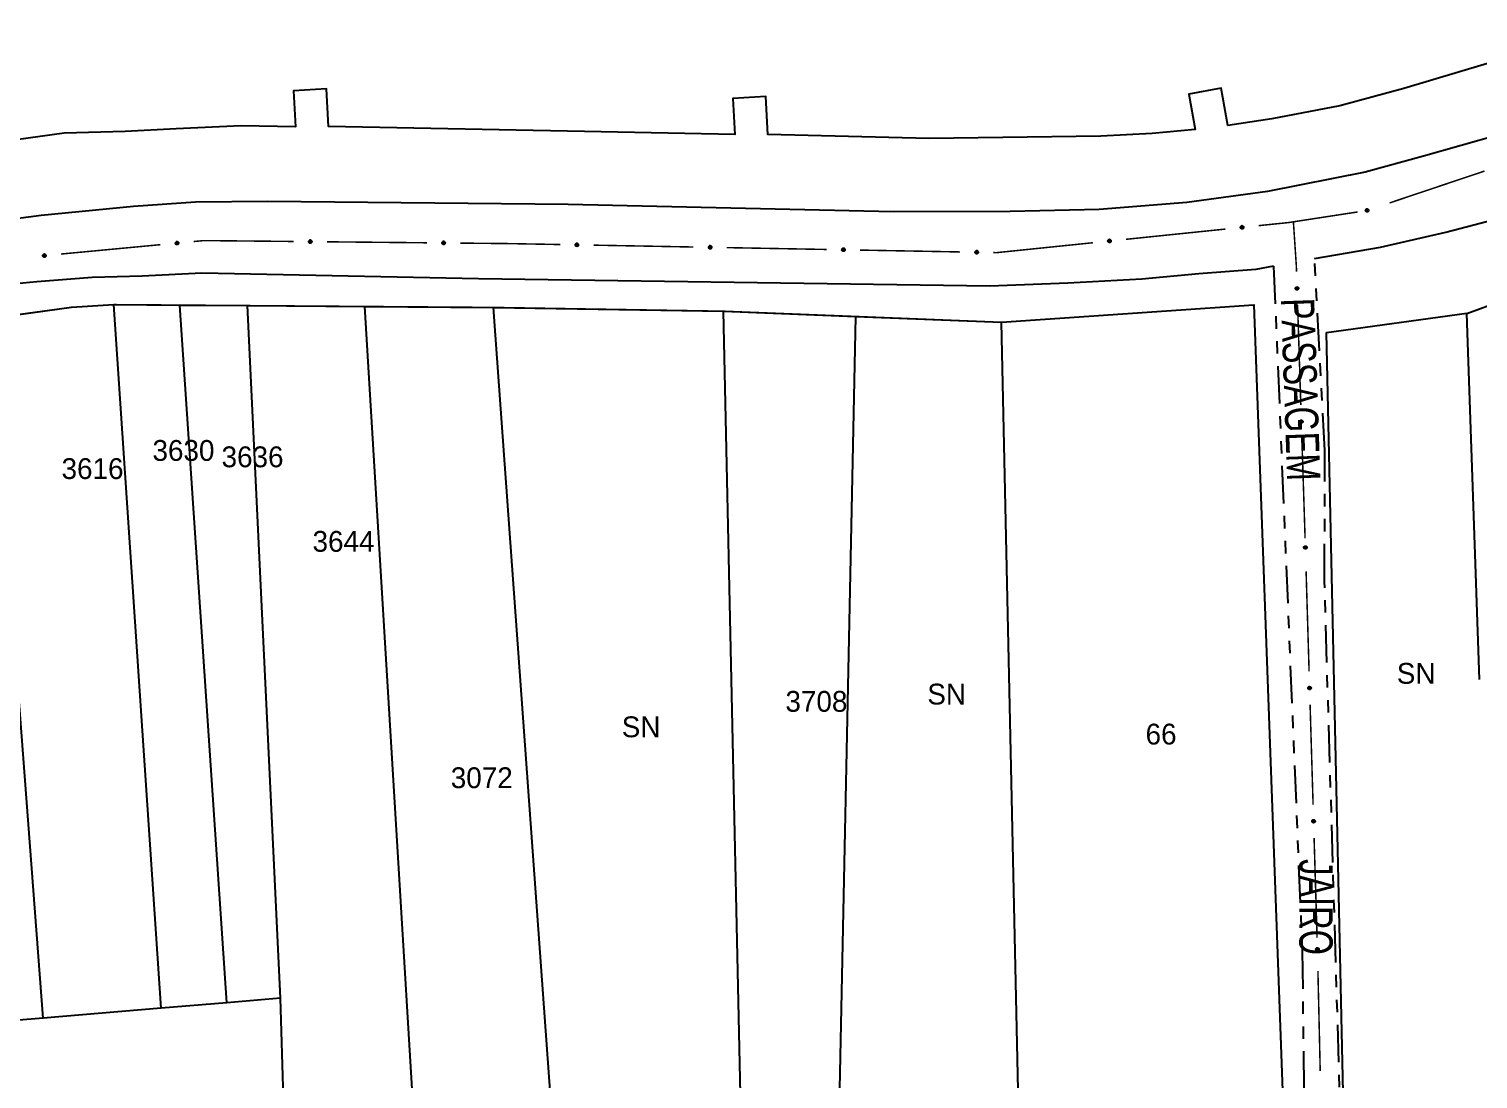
# Model space of a CAD drawing. Extents: x 203555 to 204724, y 4873703 to 4874787.
# Drawn here: x 204125.7 to 204299.6, y 4874531.2 to 4874657.2 of the extents above; entities that cross this region are included whole.
import ezdxf
from ezdxf.enums import TextEntityAlignment as Align

# ---------------------------------------------------------------- set-up
doc = ezdxf.new("R2010")
doc.units = 0
doc.header["$LTSCALE"] = 1.5
doc.header["$MEASUREMENT"] = 0
doc.linetypes.add('TRACO_00', pattern=[10, -10])
doc.linetypes.add('TRACO_25', pattern=[8, 3, -1, 1, -1, 1, -1])
for name, color, linetype in [('CD_MALHA_LOTES', 7, 'CONTINUOUS'), ('HD-PRAIA', 251, 'CONTINUOUS'), ('RU-QUADRA', 210, 'CONTINUOUS'), ('SV-EIXO-RUA-N-PAV', 6, 'CONTINUOUS'), ('SV-EIXO-RUA-PAV', 20, 'CONTINUOUS'), ('SV-RUA-NAO-PAV', 7, 'CONTINUOUS'), ('SV-RUA-PAVIM', 7, 'CONTINUOUS'), ('SV-TXT-RUA-PAV', 7, 'CONTINUOUS'), ('Th_NmrPort', 1, 'CONTINUOUS')]:
    doc.layers.add(name, color=color, linetype=linetype)
doc.styles.add('ARIAL', font='ARIAL.SHX')

msp = doc.modelspace()

# ---------------------------------------------------------------- linework, layer by layer
at = {"layer": 'CD_MALHA_LOTES', "linetype": 'Continuous', "flags": 128}
for points in [[(204298.228153, 4874623.081438), (204311.032326, 4874627.76293)], [(204120.965186, 4874622.488307), (204130.740236, 4874623.820278), (204135.839745, 4874624.143134)], [(204141.524706, 4874539.663121), (204135.839745, 4874624.143134)], [(204135.839745, 4874624.143134), (204143.742176, 4874624.083926)], [(204149.379199, 4874540.316297), (204143.742176, 4874624.083926)], [(204143.742176, 4874624.083926), (204151.860964, 4874624.023096)], [(204155.85606, 4874540.854909), (204151.860964, 4874624.023096)], [(204151.860964, 4874624.023096), (204165.96319, 4874623.917436)], [(204172.619717, 4874514.093794), (204165.96319, 4874623.917436)], [(204165.96319, 4874623.917436), (204181.420415, 4874623.801102)], [(204242.370684, 4874622.020305), (204272.655401, 4874624.100635)], [(204272.655401, 4874624.100635), (204278.06437, 4874475.996494)], [(204127.350496, 4874538.484401), (204120.965186, 4874622.488307)], [(204192.411498, 4874471.691716), (204181.420415, 4874623.801102)], [(204181.420415, 4874623.801102), (204208.997014, 4874623.349329)], [(204211.57581, 4874505.377511), (204208.997014, 4874623.349329)], [(204208.997014, 4874623.349329), (204224.880159, 4874622.716822)], [(204222.449076, 4874504.901537), (204224.880159, 4874622.716822)], [(204224.880159, 4874622.716822), (204242.370684, 4874622.020305)], [(204298.228153, 4874623.081438), (204281.364197, 4874620.762027)], [(204299.730645, 4874579.123527), (204298.228153, 4874623.081438)], [(204244.94948, 4874504.048487), (204242.370684, 4874622.020305)], [(204284.558577, 4874474.796977), (204281.364197, 4874620.762027)], [(204155.85606, 4874540.854909), (204149.379199, 4874540.316297)], [(204156.666845, 4874512.86665), (204155.85606, 4874540.854909)], [(204141.524706, 4874539.663121), (204127.350496, 4874538.484401)], [(204149.379199, 4874540.316297), (204141.524706, 4874539.663121)], [(204127.350496, 4874538.484401), (204115.142067, 4874537.469154)]]:
    msp.add_lwpolyline(points, dxfattribs=at)
at = {"layer": 'HD-PRAIA', "linetype": 'TRACO_00'}
msp.add_polyline3d([(204303.768556, 4874654.023166, 3.67618), (204290.639723, 4874650.074148, 3.67618), (204282.979335, 4874648.002716, 3.738137), (204274.817356, 4874646.447184, 3.838819), (204269.550406, 4874645.657129, 4.968892), (204268.745753, 4874650.131841, 4.968892), (204264.840991, 4874649.400087, 4.968892), (204265.614839, 4874645.161247, 4.523037), (204260.465376, 4874644.69307, 3.877542), (204254.301984, 4874644.345071, 4.032436), (204233.681168, 4874644.094886, 4.102139), (204214.342295, 4874644.570148, 4.968892), (204214.102141, 4874649.110285, 4.968892), (204210.136595, 4874648.87136, 4.968892), (204210.37561, 4874644.569096, 4.523037), (204192.333961, 4874644.913464, 4.148607), (204161.59856, 4874645.500671, 4.968892), (204161.358406, 4874650.040808, 4.968892), (204157.39286, 4874649.801883, 4.968892), (204157.631875, 4874645.499619, 4.523037), (204151.126633, 4874645.608101, 4.528097), (204143.308428, 4874645.257203, 4.512608), (204137.18727, 4874644.907489, 4.512608), (204129.886028, 4874644.717931, 4.512608), (204114.266109, 4874642.55047, 4.512608)], dxfattribs=at)
at = {"layer": 'RU-QUADRA', "linetype": 'Continuous', "const_width": 0.18, "flags": 128}
for points in [[(204311.032326, 4874627.76293), (204298.228153, 4874623.081438), (204281.364197, 4874620.762027), (204284.558577, 4874474.796977), (204285.100393, 4874452.125812), (204285.736244, 4874425.519915), (204285.11013, 4874415.068227), (204290.375118, 4874414.538633), (204295.638599, 4874414.009191), (204312.530278, 4874412.310094)], [(204120.965186, 4874622.488307), (204130.740236, 4874623.820278), (204135.839745, 4874624.143134), (204143.742176, 4874624.083926), (204151.860964, 4874624.023096), (204165.96319, 4874623.917436), (204181.420415, 4874623.801102), (204208.997014, 4874623.349329), (204224.880159, 4874622.716822), (204242.370684, 4874622.020305), (204272.655401, 4874624.100635), (204278.06437, 4874475.996494), (204278.210652, 4874469.998277), (204278.405696, 4874462.000655), (204278.310946, 4874452.125898), (204277.96241, 4874415.801616)]]:
    msp.add_lwpolyline(points, dxfattribs=at)
at = {"layer": 'SV-EIXO-RUA-N-PAV', "const_width": 0.18}
for points in [[(204277.403494, 4874634.067631), (204277.396563, 4874634.171583)], [(204277.757813, 4874628.752841), (204277.403494, 4874634.067631)], [(204277.779409, 4874628.079775), (204277.757813, 4874628.752841)], [(204278.292513, 4874612.088004), (204277.907685, 4874624.081832)], [(204278.805618, 4874596.096234), (204278.42079, 4874608.090062)], [(204279.28718, 4874580.103485), (204278.927791, 4874592.098102)], [(204279.766366, 4874564.110662), (204279.406977, 4874576.105279)], [(204280.245552, 4874548.117839), (204279.886162, 4874560.112456)], [(204280.621527, 4874532.122288), (204280.34679, 4874544.119143)]]:
    msp.add_lwpolyline(points, dxfattribs=at)
at = {"layer": 'SV-EIXO-RUA-N-PAV'}
for points in [[(204277.73813, 4874625.933667), (204277.701985, 4874625.966614), (204277.677658, 4874626.002323), (204277.665939, 4874626.037945), (204277.663792, 4874626.072124), (204277.665534, 4874626.107338), (204277.675122, 4874626.142453), (204277.694398, 4874626.17907), (204277.727195, 4874626.215561), (204277.765412, 4874626.238078), (204277.799722, 4874626.251435), (204277.835232, 4874626.255726), (204277.869412, 4874626.253461), (204277.905559, 4874626.242295), (204277.942476, 4874626.222398), (204277.978371, 4874626.188532), (204278.001981, 4874626.153361), (204278.012411, 4874626.118608), (204278.016498, 4874626.08288), (204278.01429, 4874626.046951), (204278.004678, 4874626.012535), (204277.984579, 4874625.975401), (204277.950683, 4874625.940416), (204277.915873, 4874625.916468), (204277.881276, 4874625.905553), (204277.846011, 4874625.90232), (204277.810671, 4874625.903637), (204277.77497, 4874625.911807), (204277.73813, 4874625.933667)], [(204278.251235, 4874609.941896), (204278.21509, 4874609.974844), (204278.190763, 4874610.010552), (204278.179044, 4874610.046175), (204278.176897, 4874610.080353), (204278.178639, 4874610.115567), (204278.188227, 4874610.150683), (204278.207503, 4874610.1873), (204278.2403, 4874610.22379), (204278.278517, 4874610.246308), (204278.312827, 4874610.259665), (204278.348337, 4874610.263956), (204278.382517, 4874610.261691), (204278.418664, 4874610.250524), (204278.455581, 4874610.230628), (204278.491476, 4874610.196761), (204278.515086, 4874610.16159), (204278.525516, 4874610.126837), (204278.529603, 4874610.09111), (204278.527395, 4874610.055181), (204278.517783, 4874610.020765), (204278.497684, 4874609.983631), (204278.463788, 4874609.948646), (204278.428978, 4874609.924697), (204278.394381, 4874609.913782), (204278.359116, 4874609.91055), (204278.323776, 4874609.911867), (204278.288075, 4874609.920036), (204278.251235, 4874609.941896)], [(204278.736145, 4874594.828882), (204278.7, 4874594.86183), (204278.675672, 4874594.897538), (204278.663954, 4874594.933161), (204278.661807, 4874594.96734), (204278.663548, 4874595.002554), (204278.673137, 4874595.037669), (204278.692413, 4874595.074286), (204278.725209, 4874595.110777), (204278.763427, 4874595.133294), (204278.797736, 4874595.146651), (204278.833247, 4874595.150942), (204278.867427, 4874595.148677), (204278.903574, 4874595.13751), (204278.940491, 4874595.117614), (204278.976385, 4874595.083748), (204278.999995, 4874595.048577), (204279.010425, 4874595.013823), (204279.014513, 4874594.978096), (204279.012304, 4874594.942167), (204279.002693, 4874594.907751), (204278.982593, 4874594.870617), (204278.948698, 4874594.835632), (204278.913888, 4874594.811684), (204278.87929, 4874594.800768), (204278.844026, 4874594.797536), (204278.808685, 4874594.798853), (204278.772985, 4874594.807023), (204278.736145, 4874594.828882)], [(204279.24135, 4874577.957469), (204279.205275, 4874577.990493), (204279.181023, 4874578.026253), (204279.16938, 4874578.0619), (204279.167306, 4874578.096083), (204279.169122, 4874578.131294), (204279.178785, 4874578.166389), (204279.198139, 4874578.202965), (204279.231013, 4874578.239386), (204279.269278, 4874578.261822), (204279.303615, 4874578.275106), (204279.339135, 4874578.279322), (204279.37331, 4874578.276984), (204279.409433, 4874578.265741), (204279.446308, 4874578.245766), (204279.482131, 4874578.211824), (204279.505666, 4874578.176603), (204279.516022, 4874578.141828), (204279.520034, 4874578.106092), (204279.517749, 4874578.070167), (204279.508065, 4874578.035772), (204279.487887, 4874577.998681), (204279.453917, 4874577.963768), (204279.419056, 4874577.939893), (204279.384436, 4874577.929051), (204279.349164, 4874577.925894), (204279.313827, 4874577.927286), (204279.278144, 4874577.935531), (204279.24135, 4874577.957469)], [(204279.720536, 4874561.964646), (204279.684461, 4874561.99767), (204279.660209, 4874562.03343), (204279.648566, 4874562.069077), (204279.646491, 4874562.103261), (204279.648308, 4874562.138471), (204279.657971, 4874562.173566), (204279.677324, 4874562.210142), (204279.710198, 4874562.246563), (204279.748463, 4874562.268999), (204279.782801, 4874562.282283), (204279.818321, 4874562.286499), (204279.852496, 4874562.284161), (204279.888619, 4874562.272918), (204279.925494, 4874562.252944), (204279.961316, 4874562.219001), (204279.984852, 4874562.18378), (204279.995208, 4874562.149005), (204279.99922, 4874562.113269), (204279.996935, 4874562.077345), (204279.987251, 4874562.042949), (204279.967072, 4874562.005858), (204279.933103, 4874561.970945), (204279.898242, 4874561.94707), (204279.863621, 4874561.936229), (204279.82835, 4874561.933071), (204279.793012, 4874561.934463), (204279.75733, 4874561.942708), (204279.720536, 4874561.964646)], [(204280.180831, 4874546.602307), (204280.144756, 4874546.635331), (204280.120504, 4874546.671091), (204280.108861, 4874546.706738), (204280.106786, 4874546.740921), (204280.108603, 4874546.776132), (204280.118266, 4874546.811227), (204280.137619, 4874546.847803), (204280.170493, 4874546.884224), (204280.208758, 4874546.90666), (204280.243096, 4874546.919944), (204280.278615, 4874546.92416), (204280.312791, 4874546.921822), (204280.348914, 4874546.910579), (204280.385789, 4874546.890604), (204280.421611, 4874546.856662), (204280.445147, 4874546.821441), (204280.455503, 4874546.786666), (204280.459515, 4874546.75093), (204280.45723, 4874546.715005), (204280.447545, 4874546.68061), (204280.427367, 4874546.643519), (204280.393398, 4874546.608606), (204280.358537, 4874546.584731), (204280.323916, 4874546.573889), (204280.288645, 4874546.570732), (204280.253307, 4874546.572124), (204280.217624, 4874546.580369), (204280.180831, 4874546.602307)]]:
    msp.add_lwpolyline(points, close=True, dxfattribs=at)
for points in [[(204277.677658, 4874626.002323), (204277.665534, 4874626.107338)], [(204277.688029, 4874625.98691), (204277.671598, 4874626.116079)], [(204277.701985, 4874625.966614), (204277.675122, 4874626.142453)], [(204277.719171, 4874625.952413), (204277.685418, 4874626.153384)], [(204277.73813, 4874625.933667), (204277.694398, 4874626.17907)], [(204277.758321, 4874625.923635), (204277.71279, 4874626.193853)], [(204277.77497, 4874625.911807), (204277.727195, 4874626.215561)], [(204277.79281, 4874625.912454), (204277.74601, 4874626.222224)], [(204277.810671, 4874625.903637), (204277.765412, 4874626.238078)], [(204277.827125, 4874625.906729), (204277.780944, 4874626.239727)], [(204277.846011, 4874625.90232), (204277.799722, 4874626.251435)], [(204277.863991, 4874625.906547), (204277.820145, 4874626.251907)], [(204277.881276, 4874625.905553), (204277.835232, 4874626.255726)], [(204277.899232, 4874625.914504), (204277.85292, 4874626.251593)], [(204277.915873, 4874625.916468), (204277.869412, 4874626.253461)], [(204277.93421, 4874625.930643), (204277.888686, 4874626.243184)], [(204277.950683, 4874625.940416), (204277.905559, 4874626.242295)], [(204277.965979, 4874625.961698), (204277.924627, 4874626.22932)], [(204277.984579, 4874625.975401), (204277.942476, 4874626.222398)], [(204277.992074, 4874625.999396), (204277.961136, 4874626.197726)], [(204278.004678, 4874626.012535), (204277.978371, 4874626.188532)], [(204278.00871, 4874626.03406), (204277.990871, 4874626.16455)], [(204278.01429, 4874626.046951), (204278.001981, 4874626.153361)], [(204278.190763, 4874610.010552), (204278.178639, 4874610.115567)], [(204278.201134, 4874609.99514), (204278.184703, 4874610.124309)], [(204278.21509, 4874609.974844), (204278.188227, 4874610.150683)], [(204278.232276, 4874609.960643), (204278.198523, 4874610.161613)], [(204278.251235, 4874609.941896), (204278.207503, 4874610.1873)], [(204278.271426, 4874609.931864), (204278.225895, 4874610.202083)], [(204278.288075, 4874609.920036), (204278.2403, 4874610.22379)], [(204278.305915, 4874609.920684), (204278.259115, 4874610.230453)], [(204278.323776, 4874609.911867), (204278.278517, 4874610.246308)], [(204278.340229, 4874609.914959), (204278.294049, 4874610.247957)], [(204278.359116, 4874609.91055), (204278.312827, 4874610.259665)], [(204278.377096, 4874609.914776), (204278.33325, 4874610.260136)], [(204278.394381, 4874609.913782), (204278.348337, 4874610.263956)], [(204278.412337, 4874609.922733), (204278.366025, 4874610.259823)], [(204278.428978, 4874609.924697), (204278.382517, 4874610.261691)], [(204278.447315, 4874609.938873), (204278.401791, 4874610.251414)], [(204278.463788, 4874609.948646), (204278.418664, 4874610.250524)], [(204278.479084, 4874609.969927), (204278.437732, 4874610.23755)], [(204278.497684, 4874609.983631), (204278.455581, 4874610.230628)], [(204278.505179, 4874610.007625), (204278.474241, 4874610.205956)], [(204278.517783, 4874610.020765), (204278.491476, 4874610.196761)], [(204278.521815, 4874610.04229), (204278.503975, 4874610.172779)], [(204278.527395, 4874610.055181), (204278.515086, 4874610.16159)], [(204278.675672, 4874594.897538), (204278.663548, 4874595.002554)], [(204278.686044, 4874594.882126), (204278.669612, 4874595.011295)], [(204278.7, 4874594.86183), (204278.673137, 4874595.037669)], [(204278.717186, 4874594.847629), (204278.683433, 4874595.0486)], [(204278.736145, 4874594.828882), (204278.692413, 4874595.074286)], [(204278.756335, 4874594.81885), (204278.710804, 4874595.089069)], [(204278.772985, 4874594.807023), (204278.725209, 4874595.110777)], [(204278.790825, 4874594.80767), (204278.744024, 4874595.11744)], [(204278.808685, 4874594.798853), (204278.763427, 4874595.133294)], [(204278.825139, 4874594.801945), (204278.778959, 4874595.134943)], [(204278.844026, 4874594.797536), (204278.797736, 4874595.146651)], [(204278.862006, 4874594.801763), (204278.818159, 4874595.147123)], [(204278.87929, 4874594.800768), (204278.833247, 4874595.150942)], [(204278.897246, 4874594.809719), (204278.850935, 4874595.146809)], [(204278.913888, 4874594.811684), (204278.867427, 4874595.148677)], [(204278.932224, 4874594.825859), (204278.886701, 4874595.1384)], [(204278.948698, 4874594.835632), (204278.903574, 4874595.13751)], [(204278.963993, 4874594.856913), (204278.922641, 4874595.124536)], [(204278.982593, 4874594.870617), (204278.940491, 4874595.117614)], [(204278.990088, 4874594.894612), (204278.959151, 4874595.092942)], [(204279.002693, 4874594.907751), (204278.976385, 4874595.083748)], [(204279.006724, 4874594.929276), (204278.988885, 4874595.059765)], [(204279.012304, 4874594.942167), (204278.999995, 4874595.048577)], [(204279.181023, 4874578.026253), (204279.169122, 4874578.131294)], [(204279.191362, 4874578.010819), (204279.175205, 4874578.140022)], [(204279.205275, 4874577.990493), (204279.178785, 4874578.166389)], [(204279.222431, 4874577.976256), (204279.189104, 4874578.177297)], [(204279.24135, 4874577.957469), (204279.198139, 4874578.202965)], [(204279.261519, 4874577.947394), (204279.216561, 4874578.217709)], [(204279.278144, 4874577.935531), (204279.231013, 4874578.239386)], [(204279.295985, 4874577.936141), (204279.249842, 4874578.246009)], [(204279.313827, 4874577.927286), (204279.269278, 4874578.261822)], [(204279.330287, 4874577.930343), (204279.284813, 4874578.263438)], [(204279.349164, 4874577.925894), (204279.303615, 4874578.275106)], [(204279.367153, 4874577.930082), (204279.32404, 4874578.275535)], [(204279.384436, 4874577.929051), (204279.339135, 4874578.279322)], [(204279.402411, 4874577.937964), (204279.356814, 4874578.275152)], [(204279.419056, 4874577.939893), (204279.37331, 4874578.276984)], [(204279.437423, 4874577.95403), (204279.392562, 4874578.266667)], [(204279.453917, 4874577.963768), (204279.409433, 4874578.265741)], [(204279.469258, 4874577.985017), (204279.428473, 4874578.252726)], [(204279.487887, 4874577.998681), (204279.446308, 4874578.245766)], [(204279.495433, 4874578.02266), (204279.464916, 4874578.221055)], [(204279.508065, 4874578.035772), (204279.482131, 4874578.211824)], [(204279.512142, 4874578.057289), (204279.494579, 4874578.187815)], [(204279.517749, 4874578.070167), (204279.505666, 4874578.176603)], [(204279.660209, 4874562.03343), (204279.648308, 4874562.138471)], [(204279.670548, 4874562.017996), (204279.654391, 4874562.147199)], [(204279.684461, 4874561.99767), (204279.657971, 4874562.173566)], [(204279.701617, 4874561.983433), (204279.66829, 4874562.184475)], [(204279.720536, 4874561.964646), (204279.677324, 4874562.210142)], [(204279.740705, 4874561.954571), (204279.695747, 4874562.224886)], [(204279.75733, 4874561.942708), (204279.710198, 4874562.246563)], [(204279.775171, 4874561.943318), (204279.729028, 4874562.253186)], [(204279.793012, 4874561.934463), (204279.748463, 4874562.268999)], [(204279.809473, 4874561.93752), (204279.763999, 4874562.270615)], [(204279.82835, 4874561.933071), (204279.782801, 4874562.282283)], [(204279.846339, 4874561.937259), (204279.803225, 4874562.282712)], [(204279.863621, 4874561.936229), (204279.818321, 4874562.286499)], [(204279.881597, 4874561.945141), (204279.836, 4874562.282329)], [(204279.898242, 4874561.94707), (204279.852496, 4874562.284161)], [(204279.916609, 4874561.961207), (204279.871748, 4874562.273844)], [(204279.933103, 4874561.970945), (204279.888619, 4874562.272918)], [(204279.948443, 4874561.992194), (204279.907659, 4874562.259903)], [(204279.967072, 4874562.005858), (204279.925494, 4874562.252944)], [(204279.974618, 4874562.029837), (204279.944101, 4874562.228232)], [(204279.987251, 4874562.042949), (204279.961316, 4874562.219001)], [(204279.991327, 4874562.064466), (204279.973765, 4874562.194992)], [(204279.996935, 4874562.077345), (204279.984852, 4874562.18378)], [(204280.120504, 4874546.671091), (204280.108603, 4874546.776132)], [(204280.130843, 4874546.655656), (204280.114685, 4874546.78486)], [(204280.144756, 4874546.635331), (204280.118266, 4874546.811227)], [(204280.161911, 4874546.621094), (204280.128585, 4874546.822135)], [(204280.180831, 4874546.602307), (204280.137619, 4874546.847803)], [(204280.201, 4874546.592232), (204280.156042, 4874546.862547)], [(204280.217624, 4874546.580369), (204280.170493, 4874546.884224)], [(204280.235465, 4874546.580979), (204280.189322, 4874546.890847)], [(204280.253307, 4874546.572124), (204280.208758, 4874546.90666)], [(204280.269768, 4874546.575181), (204280.224294, 4874546.908276)], [(204280.288645, 4874546.570732), (204280.243096, 4874546.919944)], [(204280.306634, 4874546.57492), (204280.26352, 4874546.920373)], [(204280.323916, 4874546.573889), (204280.278615, 4874546.92416)], [(204280.341891, 4874546.582802), (204280.296295, 4874546.919989)], [(204280.358537, 4874546.584731), (204280.312791, 4874546.921822)], [(204280.376903, 4874546.598868), (204280.332043, 4874546.911505)], [(204280.393398, 4874546.608606), (204280.348914, 4874546.910579)], [(204280.408738, 4874546.629855), (204280.367954, 4874546.897564)], [(204280.427367, 4874546.643519), (204280.385789, 4874546.890604)], [(204280.434913, 4874546.667497), (204280.404396, 4874546.865893)], [(204280.447545, 4874546.68061), (204280.421611, 4874546.856662)], [(204280.451622, 4874546.702126), (204280.43406, 4874546.832653)], [(204280.45723, 4874546.715005), (204280.445147, 4874546.821441)]]:
    msp.add_lwpolyline(points, dxfattribs=at)
at = {"layer": 'SV-EIXO-RUA-PAV', "const_width": 0.18}
for points in [[(204300.326596, 4874640.166641), (204288.951529, 4874636.344619)], [(204285.113441, 4874635.261535), (204277.206468, 4874634.045077)], [(204269.250907, 4874633.207063), (204257.314172, 4874631.976471)], [(204276.854689, 4874633.990958), (204273.229818, 4874633.61726)], [(204277.206468, 4874634.045077), (204276.854689, 4874633.990958)], [(204141.431197, 4874631.333549), (204129.484243, 4874630.206477)], [(204146.624268, 4874631.823461), (204145.413515, 4874631.709239)], [(204147.408101, 4874631.815749), (204146.624268, 4874631.823461)], [(204157.407616, 4874631.717229), (204147.408101, 4874631.815749)], [(204173.406839, 4874631.559596), (204161.407421, 4874631.677821)], [(204183.291086, 4874631.462212), (204177.406645, 4874631.520188)], [(204183.40634, 4874631.460083), (204183.291086, 4874631.462212)], [(204189.405311, 4874631.34899), (204183.40634, 4874631.460083)], [(204205.402568, 4874631.052743), (204193.404625, 4874631.274929)], [(204221.399825, 4874630.756496), (204209.401883, 4874630.978682)], [(204253.33526, 4874631.566274), (204242.393253, 4874630.438232)], [(204237.397083, 4874630.46025), (204225.39914, 4874630.682435)], [(204241.813494, 4874630.378464), (204241.396397, 4874630.386188)], [(204242.393253, 4874630.438232), (204241.813494, 4874630.378464)]]:
    msp.add_lwpolyline(points, dxfattribs=at)
at = {"layer": 'SV-EIXO-RUA-PAV'}
for points in [[(204286.405923, 4874635.349003), (204286.377562, 4874635.309157), (204286.345039, 4874635.280711), (204286.311085, 4874635.264793), (204286.277412, 4874635.25855), (204286.242245, 4874635.256044), (204286.206231, 4874635.261339), (204286.167561, 4874635.27607), (204286.127391, 4874635.30424), (204286.10044, 4874635.339471), (204286.083053, 4874635.371925), (204286.074522, 4874635.406662), (204286.072659, 4874635.440866), (204286.079397, 4874635.478093), (204286.094708, 4874635.517136), (204286.124011, 4874635.556843), (204286.156087, 4874635.584512), (204286.189333, 4874635.599047), (204286.22431, 4874635.607402), (204286.260244, 4874635.609531), (204286.295566, 4874635.604129), (204286.334847, 4874635.588642), (204286.373656, 4874635.559201), (204286.401617, 4874635.527524), (204286.416615, 4874635.494491), (204286.424066, 4874635.459871), (204286.427009, 4874635.424629), (204286.423193, 4874635.388205), (204286.405923, 4874635.349003)], [(204271.394574, 4874633.317395), (204271.36426, 4874633.279014), (204271.330359, 4874633.252227), (204271.295652, 4874633.238023), (204271.261711, 4874633.233468), (204271.226461, 4874633.232719), (204271.190757, 4874633.239805), (204271.15287, 4874633.256448), (204271.114155, 4874633.286586), (204271.088996, 4874633.323119), (204271.07325, 4874633.3564), (204271.066463, 4874633.391519), (204271.06631, 4874633.425774), (204271.074896, 4874633.462618), (204271.092137, 4874633.500848), (204271.123385, 4874633.539044), (204271.156801, 4874633.565078), (204271.190731, 4874633.577935), (204271.226081, 4874633.584535), (204271.262077, 4874633.584868), (204271.297085, 4874633.57771), (204271.335545, 4874633.560283), (204271.372836, 4874633.528942), (204271.399182, 4874633.495909), (204271.412513, 4874633.462168), (204271.418227, 4874633.42722), (204271.419407, 4874633.391875), (204271.413779, 4874633.355687), (204271.394574, 4874633.317395)], [(204143.57574, 4874631.425295), (204143.545095, 4874631.387178), (204143.510962, 4874631.360685), (204143.476134, 4874631.346783), (204143.442154, 4874631.342522), (204143.4069, 4874631.342079), (204143.371257, 4874631.349474), (204143.333517, 4874631.366445), (204143.295065, 4874631.396918), (204143.270223, 4874631.433667), (204143.254766, 4874631.467083), (204143.248284, 4874631.50226), (204143.248427, 4874631.536515), (204143.257333, 4874631.573284), (204143.274904, 4874631.611362), (204143.306482, 4874631.649286), (204143.340123, 4874631.675029), (204143.374163, 4874631.687592), (204143.409569, 4874631.693885), (204143.445566, 4874631.693906), (204143.480511, 4874631.686445), (204143.518819, 4874631.668685), (204143.555836, 4874631.637022), (204143.581895, 4874631.603762), (204143.594933, 4874631.569907), (204143.600344, 4874631.53491), (204143.601218, 4874631.499556), (204143.595276, 4874631.463418), (204143.57574, 4874631.425295)], [(204159.550107, 4874631.586034), (204159.515674, 4874631.551302), (204159.478977, 4874631.528492), (204159.442895, 4874631.518277), (204159.408656, 4874631.517564), (204159.373546, 4874631.52078), (204159.338863, 4874631.531833), (204159.303086, 4874631.552626), (204159.268003, 4874631.586923), (204159.247107, 4874631.626051), (204159.2352, 4874631.66089), (204159.232401, 4874631.696549), (204159.236097, 4874631.730605), (204159.248768, 4874631.766252), (204159.270195, 4874631.802302), (204159.305536, 4874631.836746), (204159.341665, 4874631.858861), (204159.376825, 4874631.867825), (204159.412693, 4874631.870412), (204159.448498, 4874631.866699), (204159.482481, 4874631.855653), (204159.518739, 4874631.834015), (204159.552273, 4874631.798683), (204159.574741, 4874631.7629), (204159.584197, 4874631.727875), (204159.585948, 4874631.692506), (204159.583151, 4874631.657252), (204159.573492, 4874631.621925), (204159.550107, 4874631.586034)], [(204175.549331, 4874631.428402), (204175.514897, 4874631.393669), (204175.478201, 4874631.37086), (204175.442118, 4874631.360645), (204175.40788, 4874631.359932), (204175.37277, 4874631.363148), (204175.338087, 4874631.3742), (204175.30231, 4874631.394994), (204175.267226, 4874631.429291), (204175.246331, 4874631.468419), (204175.234423, 4874631.503258), (204175.231624, 4874631.538917), (204175.23532, 4874631.572972), (204175.247992, 4874631.608619), (204175.269418, 4874631.64467), (204175.304759, 4874631.679113), (204175.340889, 4874631.701229), (204175.376049, 4874631.710193), (204175.411916, 4874631.712779), (204175.447721, 4874631.709066), (204175.481704, 4874631.698021), (204175.517963, 4874631.676383), (204175.551496, 4874631.641051), (204175.573965, 4874631.605268), (204175.58342, 4874631.570243), (204175.585172, 4874631.534874), (204175.582374, 4874631.49962), (204175.572716, 4874631.464293), (204175.549331, 4874631.428402)], [(204191.546586, 4874631.199238), (204191.511852, 4874631.164805), (204191.47496, 4874631.142314), (204191.43879, 4874631.132412), (204191.404547, 4874631.131996), (204191.369466, 4874631.135516), (204191.33488, 4874631.146868), (204191.299285, 4874631.167971), (204191.264499, 4874631.202571), (204191.243944, 4874631.241878), (204191.232339, 4874631.276819), (204191.229849, 4874631.312502), (204191.233839, 4874631.346523), (204191.24682, 4874631.382059), (204191.268557, 4874631.417923), (204191.304195, 4874631.452059), (204191.340515, 4874631.47386), (204191.375752, 4874631.482519), (204191.41164, 4874631.484795), (204191.447412, 4874631.480772), (204191.481298, 4874631.469433), (204191.517367, 4874631.447481), (204191.550593, 4874631.41186), (204191.572751, 4874631.375883), (204191.581903, 4874631.340778), (204191.583348, 4874631.305395), (204191.580245, 4874631.270167), (204191.570281, 4874631.234925), (204191.546586, 4874631.199238)], [(204207.543843, 4874630.902991), (204207.50911, 4874630.868558), (204207.472217, 4874630.846067), (204207.436047, 4874630.836165), (204207.401804, 4874630.835749), (204207.366723, 4874630.839269), (204207.332137, 4874630.850621), (204207.296542, 4874630.871724), (204207.261756, 4874630.906324), (204207.241201, 4874630.945631), (204207.229596, 4874630.980572), (204207.227106, 4874631.016255), (204207.231097, 4874631.050277), (204207.244077, 4874631.085812), (204207.265815, 4874631.121676), (204207.301453, 4874631.155812), (204207.337773, 4874631.177613), (204207.373009, 4874631.186272), (204207.408897, 4874631.188548), (204207.444669, 4874631.184525), (204207.478555, 4874631.173186), (204207.514624, 4874631.151234), (204207.547851, 4874631.115613), (204207.570008, 4874631.079636), (204207.57916, 4874631.044531), (204207.580605, 4874631.009148), (204207.577502, 4874630.97392), (204207.567538, 4874630.938678), (204207.543843, 4874630.902991)], [(204223.5411, 4874630.606744), (204223.506367, 4874630.572311), (204223.469474, 4874630.54982), (204223.433305, 4874630.539918), (204223.399061, 4874630.539502), (204223.36398, 4874630.543022), (204223.329394, 4874630.554375), (204223.293799, 4874630.575477), (204223.259014, 4874630.610077), (204223.238458, 4874630.649385), (204223.226853, 4874630.684325), (204223.224363, 4874630.720008), (204223.228354, 4874630.75403), (204223.241334, 4874630.789565), (204223.263072, 4874630.825429), (204223.29871, 4874630.859565), (204223.33503, 4874630.881366), (204223.370266, 4874630.890025), (204223.406154, 4874630.892301), (204223.441926, 4874630.888278), (204223.475812, 4874630.876939), (204223.511882, 4874630.854987), (204223.545108, 4874630.819366), (204223.567265, 4874630.783389), (204223.576417, 4874630.748284), (204223.577862, 4874630.712901), (204223.574759, 4874630.677673), (204223.564795, 4874630.642431), (204223.5411, 4874630.606744)], [(204255.478928, 4874631.676607), (204255.448614, 4874631.638226), (204255.414712, 4874631.611438), (204255.380006, 4874631.597234), (204255.346064, 4874631.592679), (204255.310815, 4874631.59193), (204255.27511, 4874631.599016), (204255.237223, 4874631.615659), (204255.198509, 4874631.645798), (204255.17335, 4874631.68233), (204255.157604, 4874631.715611), (204255.150816, 4874631.75073), (204255.150663, 4874631.784985), (204255.15925, 4874631.82183), (204255.17649, 4874631.860059), (204255.207738, 4874631.898255), (204255.241154, 4874631.924289), (204255.275085, 4874631.937146), (204255.310434, 4874631.943746), (204255.34643, 4874631.944079), (204255.381438, 4874631.936922), (204255.419898, 4874631.919494), (204255.457189, 4874631.888153), (204255.483535, 4874631.85512), (204255.496866, 4874631.82138), (204255.50258, 4874631.786431), (204255.503761, 4874631.751086), (204255.498132, 4874631.714898), (204255.478928, 4874631.676607)], [(204127.646468, 4874629.922533), (204127.615823, 4874629.884416), (204127.58169, 4874629.857923), (204127.546862, 4874629.844021), (204127.512882, 4874629.83976), (204127.477628, 4874629.839317), (204127.441985, 4874629.846712), (204127.404245, 4874629.863683), (204127.365793, 4874629.894156), (204127.340951, 4874629.930905), (204127.325494, 4874629.964321), (204127.319012, 4874629.999498), (204127.319155, 4874630.033753), (204127.328061, 4874630.070522), (204127.345632, 4874630.1086), (204127.37721, 4874630.146524), (204127.410851, 4874630.172267), (204127.444891, 4874630.18483), (204127.480297, 4874630.191123), (204127.516294, 4874630.191144), (204127.551239, 4874630.183683), (204127.589547, 4874630.165923), (204127.626564, 4874630.13426), (204127.652623, 4874630.101), (204127.665661, 4874630.067145), (204127.671072, 4874630.032148), (204127.671946, 4874629.996794), (204127.666004, 4874629.960656), (204127.646468, 4874629.922533)], [(204239.538358, 4874630.310497), (204239.503624, 4874630.276064), (204239.466731, 4874630.253573), (204239.430562, 4874630.243671), (204239.396318, 4874630.243255), (204239.361237, 4874630.246775), (204239.326652, 4874630.258128), (204239.291056, 4874630.27923), (204239.256271, 4874630.31383), (204239.235715, 4874630.353138), (204239.22411, 4874630.388078), (204239.22162, 4874630.423761), (204239.225611, 4874630.457783), (204239.238591, 4874630.493318), (204239.260329, 4874630.529182), (204239.295967, 4874630.563318), (204239.332287, 4874630.585119), (204239.367523, 4874630.593778), (204239.403412, 4874630.596054), (204239.439183, 4874630.592031), (204239.473069, 4874630.580692), (204239.509139, 4874630.55874), (204239.542365, 4874630.523119), (204239.564523, 4874630.487142), (204239.573674, 4874630.452037), (204239.575119, 4874630.416654), (204239.572017, 4874630.381426), (204239.562052, 4874630.346184), (204239.538358, 4874630.310497)]]:
    msp.add_lwpolyline(points, close=True, dxfattribs=at)
for points in [[(204286.401617, 4874635.527524), (204286.072659, 4874635.440866)], [(204286.416615, 4874635.494491), (204286.074522, 4874635.406662)], [(204286.405569, 4874635.51124), (204286.076497, 4874635.424718)], [(204286.373656, 4874635.559201), (204286.079397, 4874635.478093)], [(204286.417707, 4874635.477212), (204286.080128, 4874635.392143)], [(204286.385339, 4874635.544023), (204286.080543, 4874635.461236)], [(204286.424066, 4874635.459871), (204286.083053, 4874635.371925)], [(204286.350689, 4874635.571826), (204286.089984, 4874635.498583)], [(204286.334847, 4874635.588642), (204286.094708, 4874635.517136)], [(204286.42196, 4874635.440591), (204286.096934, 4874635.354692)], [(204286.427009, 4874635.424629), (204286.10044, 4874635.339471)], [(204286.310126, 4874635.593197), (204286.116957, 4874635.538628)], [(204286.420404, 4874635.405837), (204286.118513, 4874635.322117)], [(204286.295566, 4874635.604129), (204286.124011, 4874635.556843)], [(204286.423193, 4874635.388205), (204286.127391, 4874635.30424)], [(204286.273712, 4874635.605542), (204286.146316, 4874635.572137)], [(204286.413453, 4874635.370253), (204286.150673, 4874635.29255)], [(204286.260244, 4874635.609531), (204286.156087, 4874635.584512)], [(204286.405923, 4874635.349003), (204286.167561, 4874635.27607)], [(204286.389593, 4874635.327926), (204286.194141, 4874635.270245)], [(204286.377562, 4874635.309157), (204286.206231, 4874635.261339)], [(204286.359092, 4874635.292861), (204286.232837, 4874635.261012)], [(204286.345039, 4874635.280711), (204286.242245, 4874635.256044)], [(204271.399182, 4874633.495909), (204271.06631, 4874633.425774)], [(204271.412513, 4874633.462168), (204271.066463, 4874633.391519)], [(204271.402316, 4874633.479448), (204271.069337, 4874633.409455)], [(204271.412741, 4874633.444857), (204271.071338, 4874633.376739)], [(204271.418227, 4874633.42722), (204271.07325, 4874633.3564)], [(204271.372836, 4874633.528942), (204271.074896, 4874633.462618)], [(204271.383747, 4874633.513199), (204271.0752, 4874633.445725)], [(204271.415162, 4874633.408069), (204271.086255, 4874633.338496)], [(204271.350528, 4874633.542697), (204271.086492, 4874633.482554)], [(204271.419407, 4874633.391875), (204271.088996, 4874633.323119)], [(204271.335545, 4874633.560283), (204271.092137, 4874633.500848)], [(204271.411873, 4874633.373436), (204271.106181, 4874633.304884)], [(204271.413779, 4874633.355687), (204271.114155, 4874633.286586)], [(204271.311081, 4874633.566065), (204271.11543, 4874633.521203)], [(204271.297085, 4874633.57771), (204271.123385, 4874633.539044)], [(204271.403156, 4874633.338244), (204271.136826, 4874633.27375)], [(204271.275329, 4874633.580212), (204271.146425, 4874633.553205)], [(204271.394574, 4874633.317395), (204271.15287, 4874633.256448)], [(204271.262077, 4874633.584868), (204271.156801, 4874633.565078)], [(204271.377213, 4874633.29716), (204271.179127, 4874633.249304)], [(204271.36426, 4874633.279014), (204271.190757, 4874633.239805)], [(204271.345001, 4874633.263661), (204271.217314, 4874633.238151)], [(204271.330359, 4874633.252227), (204271.226461, 4874633.232719)], [(204143.594933, 4874631.569907), (204143.248284, 4874631.50226)], [(204143.581895, 4874631.603762), (204143.248427, 4874631.536515)], [(204143.584887, 4874631.587274), (204143.251313, 4874631.52017)], [(204143.595011, 4874631.552594), (204143.25303, 4874631.487438)], [(204143.600344, 4874631.53491), (204143.254766, 4874631.467083)], [(204143.555836, 4874631.637022), (204143.257333, 4874631.573284)], [(204143.566611, 4874631.621185), (204143.25749, 4874631.556388)], [(204143.597113, 4874631.515787), (204143.267615, 4874631.449067)], [(204143.533648, 4874631.65097), (204143.269102, 4874631.593118)], [(204143.601218, 4874631.499556), (204143.270223, 4874631.433667)], [(204143.518819, 4874631.668685), (204143.274904, 4874631.611362)], [(204143.593524, 4874631.481184), (204143.287249, 4874631.415284)], [(204143.595276, 4874631.463418), (204143.295065, 4874631.396918)], [(204143.494406, 4874631.674679), (204143.298373, 4874631.631515)], [(204143.480511, 4874631.686445), (204143.306482, 4874631.649286)], [(204143.584502, 4874631.446068), (204143.317623, 4874631.383885)], [(204143.458778, 4874631.689135), (204143.329644, 4874631.663247)], [(204143.57574, 4874631.425295), (204143.333517, 4874631.366445)], [(204143.445566, 4874631.693906), (204143.340123, 4874631.675029)], [(204143.558204, 4874631.405211), (204143.35971, 4874631.359073)], [(204143.545095, 4874631.387178), (204143.371257, 4874631.349474)], [(204143.525702, 4874631.371992), (204143.397799, 4874631.34759)], [(204143.510962, 4874631.360685), (204143.4069, 4874631.342079)], [(204159.584197, 4874631.727875), (204159.232401, 4874631.696549)], [(204159.585948, 4874631.692506), (204159.2352, 4874631.66089)], [(204159.582479, 4874631.710648), (204159.235584, 4874631.681315)], [(204159.574741, 4874631.7629), (204159.236097, 4874631.730605)], [(204159.576006, 4874631.746191), (204159.237271, 4874631.714049)], [(204159.580751, 4874631.673821), (204159.24611, 4874631.641639)], [(204159.583151, 4874631.657252), (204159.247107, 4874631.626051)], [(204159.561347, 4874631.781814), (204159.247172, 4874631.749431)], [(204159.552273, 4874631.798683), (204159.248768, 4874631.766252)], [(204159.573593, 4874631.639777), (204159.262134, 4874631.606001)], [(204159.531651, 4874631.814857), (204159.262531, 4874631.784759)], [(204159.573492, 4874631.621925), (204159.268003, 4874631.586923)], [(204159.518739, 4874631.834015), (204159.270195, 4874631.802302)], [(204159.560977, 4874631.605786), (204159.289087, 4874631.571621)], [(204159.49508, 4874631.842509), (204159.295627, 4874631.819912)], [(204159.550107, 4874631.586034), (204159.303086, 4874631.552626)], [(204159.482481, 4874631.855653), (204159.305536, 4874631.836746)], [(204159.530582, 4874631.567877), (204159.328374, 4874631.542578)], [(204159.461143, 4874631.860583), (204159.330021, 4874631.848229)], [(204159.515674, 4874631.551302), (204159.338863, 4874631.531833)], [(204159.448498, 4874631.866699), (204159.341665, 4874631.858861)], [(204159.494811, 4874631.538209), (204159.365066, 4874631.527206)], [(204159.478977, 4874631.528492), (204159.373546, 4874631.52078)], [(204175.58342, 4874631.570243), (204175.231624, 4874631.538917)], [(204175.585172, 4874631.534874), (204175.234423, 4874631.503258)], [(204175.581702, 4874631.553015), (204175.234808, 4874631.523683)], [(204175.573965, 4874631.605268), (204175.23532, 4874631.572972)], [(204175.57523, 4874631.588558), (204175.236495, 4874631.556417)], [(204175.579975, 4874631.516189), (204175.245334, 4874631.484006)], [(204175.582374, 4874631.49962), (204175.246331, 4874631.468419)], [(204175.56057, 4874631.624182), (204175.246396, 4874631.591798)], [(204175.551496, 4874631.641051), (204175.247992, 4874631.608619)], [(204175.572817, 4874631.482144), (204175.261358, 4874631.448369)], [(204175.530875, 4874631.657225), (204175.261754, 4874631.627126)], [(204175.572716, 4874631.464293), (204175.267226, 4874631.429291)], [(204175.517963, 4874631.676383), (204175.269418, 4874631.64467)], [(204175.5602, 4874631.448154), (204175.288311, 4874631.413989)], [(204175.494303, 4874631.684877), (204175.294851, 4874631.66228)], [(204175.549331, 4874631.428402), (204175.30231, 4874631.394994)], [(204175.481704, 4874631.698021), (204175.304759, 4874631.679113)], [(204175.529806, 4874631.410245), (204175.327598, 4874631.384945)], [(204175.460367, 4874631.702951), (204175.329244, 4874631.690597)], [(204175.514897, 4874631.393669), (204175.338087, 4874631.3742)], [(204175.447721, 4874631.709066), (204175.340889, 4874631.701229)], [(204175.494034, 4874631.380576), (204175.36429, 4874631.369573)], [(204175.478201, 4874631.37086), (204175.37277, 4874631.363148)], [(204191.581903, 4874631.340778), (204191.229849, 4874631.312502)], [(204191.583348, 4874631.305395), (204191.232339, 4874631.276819)], [(204191.580036, 4874631.323566), (204191.2329, 4874631.29724)], [(204191.572751, 4874631.375883), (204191.233839, 4874631.346523)], [(204191.573871, 4874631.359164), (204191.234871, 4874631.329958)], [(204191.577989, 4874631.286756), (204191.243082, 4874631.257474)], [(204191.580245, 4874631.270167), (204191.243944, 4874631.241878)], [(204191.559521, 4874631.394913), (204191.245078, 4874631.365253)], [(204191.550593, 4874631.41186), (204191.24682, 4874631.382059)], [(204191.570536, 4874631.252775), (204191.258796, 4874631.221699)], [(204191.530113, 4874631.428212), (204191.260742, 4874631.400446)], [(204191.570281, 4874631.234925), (204191.264499, 4874631.202571)], [(204191.517367, 4874631.447481), (204191.268557, 4874631.417923)], [(204191.557626, 4874631.218895), (204191.28545, 4874631.187087)], [(204191.493782, 4874631.45618), (204191.294142, 4874631.435311)], [(204191.546586, 4874631.199238), (204191.299285, 4874631.167971)], [(204191.481298, 4874631.469433), (204191.304195, 4874631.452059)], [(204191.526904, 4874631.181251), (204191.324484, 4874631.157704)], [(204191.460004, 4874631.474547), (204191.328779, 4874631.46333)], [(204191.511852, 4874631.164805), (204191.33488, 4874631.146868)], [(204191.447412, 4874631.480772), (204191.340515, 4874631.47386)], [(204191.490877, 4874631.151893), (204191.361042, 4874631.142015)], [(204191.47496, 4874631.142314), (204191.369466, 4874631.135516)], [(204207.57916, 4874631.044531), (204207.227106, 4874631.016255)], [(204207.580605, 4874631.009148), (204207.229596, 4874630.980572)], [(204207.577293, 4874631.027319), (204207.230157, 4874631.000993)], [(204207.570008, 4874631.079636), (204207.231097, 4874631.050277)], [(204207.571128, 4874631.062917), (204207.232128, 4874631.033711)], [(204207.575246, 4874630.990509), (204207.240339, 4874630.961227)], [(204207.577502, 4874630.97392), (204207.241201, 4874630.945631)], [(204207.556778, 4874631.098666), (204207.242335, 4874631.069006)], [(204207.547851, 4874631.115613), (204207.244077, 4874631.085812)], [(204207.567793, 4874630.956528), (204207.256054, 4874630.925452)], [(204207.52737, 4874631.131965), (204207.257999, 4874631.104199)], [(204207.567538, 4874630.938678), (204207.261756, 4874630.906324)], [(204207.514624, 4874631.151234), (204207.265815, 4874631.121676)], [(204207.554883, 4874630.922648), (204207.282708, 4874630.89084)], [(204207.49104, 4874631.159933), (204207.291399, 4874631.139064)], [(204207.543843, 4874630.902991), (204207.296542, 4874630.871724)], [(204207.478555, 4874631.173186), (204207.301453, 4874631.155812)], [(204207.524161, 4874630.885004), (204207.321741, 4874630.861457)], [(204207.457261, 4874631.1783), (204207.326036, 4874631.167083)], [(204207.50911, 4874630.868558), (204207.332137, 4874630.850621)], [(204207.444669, 4874631.184525), (204207.337773, 4874631.177613)], [(204207.488134, 4874630.855646), (204207.358299, 4874630.845768)], [(204207.472217, 4874630.846067), (204207.366723, 4874630.839269)], [(204223.511882, 4874630.854987), (204223.263072, 4874630.825429)], [(204223.488297, 4874630.863686), (204223.288656, 4874630.842818)], [(204223.475812, 4874630.876939), (204223.29871, 4874630.859565)], [(204223.454518, 4874630.882053), (204223.323294, 4874630.870836)], [(204223.441926, 4874630.888278), (204223.33503, 4874630.881366)], [(204255.483535, 4874631.85512), (204255.150663, 4874631.784985)], [(204255.496866, 4874631.82138), (204255.150816, 4874631.75073)], [(204255.486669, 4874631.838659), (204255.15369, 4874631.768666)], [(204255.497094, 4874631.804068), (204255.155691, 4874631.73595)], [(204255.50258, 4874631.786431), (204255.157604, 4874631.715611)], [(204255.457189, 4874631.888153), (204255.15925, 4874631.82183)], [(204255.468101, 4874631.87241), (204255.159553, 4874631.804936)], [(204255.499515, 4874631.76728), (204255.170608, 4874631.697707)], [(204255.434881, 4874631.901908), (204255.170846, 4874631.841766)], [(204255.503761, 4874631.751086), (204255.17335, 4874631.68233)], [(204255.419898, 4874631.919494), (204255.17649, 4874631.860059)], [(204255.496227, 4874631.732648), (204255.190534, 4874631.664095)], [(204255.498132, 4874631.714898), (204255.198509, 4874631.645798)], [(204255.395435, 4874631.925276), (204255.199783, 4874631.880414)], [(204255.381438, 4874631.936922), (204255.207738, 4874631.898255)], [(204255.487509, 4874631.697455), (204255.221179, 4874631.632961)], [(204255.359682, 4874631.939423), (204255.230778, 4874631.912417)], [(204255.478928, 4874631.676607), (204255.237223, 4874631.615659)], [(204255.34643, 4874631.944079), (204255.241154, 4874631.924289)], [(204255.461566, 4874631.656371), (204255.26348, 4874631.608515)], [(204255.448614, 4874631.638226), (204255.27511, 4874631.599016)], [(204255.429354, 4874631.622872), (204255.301667, 4874631.597362)], [(204255.414712, 4874631.611438), (204255.310815, 4874631.59193)], [(204127.665661, 4874630.067145), (204127.319012, 4874629.999498)], [(204127.652623, 4874630.101), (204127.319155, 4874630.033753)], [(204127.655615, 4874630.084512), (204127.322041, 4874630.017408)], [(204127.665739, 4874630.049832), (204127.323758, 4874629.984676)], [(204127.671072, 4874630.032148), (204127.325494, 4874629.964321)], [(204127.626564, 4874630.13426), (204127.328061, 4874630.070522)], [(204127.637339, 4874630.118423), (204127.328218, 4874630.053626)], [(204127.667841, 4874630.013025), (204127.338343, 4874629.946305)], [(204127.604376, 4874630.148208), (204127.33983, 4874630.090356)], [(204127.671946, 4874629.996794), (204127.340951, 4874629.930905)], [(204127.589547, 4874630.165923), (204127.345632, 4874630.1086)], [(204127.664252, 4874629.978422), (204127.357977, 4874629.912522)], [(204127.666004, 4874629.960656), (204127.365793, 4874629.894156)], [(204127.565134, 4874630.171917), (204127.369101, 4874630.128753)], [(204127.551239, 4874630.183683), (204127.37721, 4874630.146524)], [(204127.65523, 4874629.943306), (204127.388351, 4874629.881123)], [(204127.529506, 4874630.186373), (204127.400372, 4874630.160485)], [(204127.646468, 4874629.922533), (204127.404245, 4874629.863683)], [(204127.516294, 4874630.191144), (204127.410851, 4874630.172267)], [(204127.628932, 4874629.902449), (204127.430438, 4874629.856312)], [(204127.615823, 4874629.884416), (204127.441985, 4874629.846712)], [(204127.59643, 4874629.86923), (204127.468527, 4874629.844828)], [(204127.58169, 4874629.857923), (204127.477628, 4874629.839317)], [(204223.576417, 4874630.748284), (204223.224363, 4874630.720008)], [(204223.577862, 4874630.712901), (204223.226853, 4874630.684325)], [(204223.57455, 4874630.731072), (204223.227414, 4874630.704746)], [(204223.567265, 4874630.783389), (204223.228354, 4874630.75403)], [(204223.568386, 4874630.76667), (204223.229385, 4874630.737464)], [(204223.572504, 4874630.694262), (204223.237596, 4874630.66498)], [(204223.574759, 4874630.677673), (204223.238458, 4874630.649385)], [(204223.554035, 4874630.802419), (204223.239592, 4874630.772759)], [(204223.545108, 4874630.819366), (204223.241334, 4874630.789565)], [(204223.565051, 4874630.660281), (204223.253311, 4874630.629205)], [(204223.524627, 4874630.835718), (204223.255256, 4874630.807952)], [(204223.564795, 4874630.642431), (204223.259014, 4874630.610077)], [(204223.55214, 4874630.626401), (204223.279965, 4874630.594593)], [(204223.5411, 4874630.606744), (204223.293799, 4874630.575477)], [(204223.521419, 4874630.588757), (204223.318999, 4874630.56521)], [(204223.506367, 4874630.572311), (204223.329394, 4874630.554375)], [(204223.485391, 4874630.559399), (204223.355557, 4874630.549521)], [(204223.469474, 4874630.54982), (204223.36398, 4874630.543022)], [(204239.573674, 4874630.452037), (204239.22162, 4874630.423761)], [(204239.575119, 4874630.416654), (204239.22411, 4874630.388078)], [(204239.571807, 4874630.434825), (204239.224672, 4874630.408499)], [(204239.564523, 4874630.487142), (204239.225611, 4874630.457783)], [(204239.565643, 4874630.470423), (204239.226642, 4874630.441217)], [(204239.569761, 4874630.398015), (204239.234853, 4874630.368733)], [(204239.572017, 4874630.381426), (204239.235715, 4874630.353138)], [(204239.551292, 4874630.506172), (204239.236849, 4874630.476512)], [(204239.542365, 4874630.523119), (204239.238591, 4874630.493318)], [(204239.562308, 4874630.364034), (204239.250568, 4874630.332958)], [(204239.521884, 4874630.539471), (204239.252513, 4874630.511705)], [(204239.562052, 4874630.346184), (204239.256271, 4874630.31383)], [(204239.509139, 4874630.55874), (204239.260329, 4874630.529182)], [(204239.549398, 4874630.330154), (204239.277222, 4874630.298346)], [(204239.485554, 4874630.567439), (204239.285913, 4874630.546571)], [(204239.538358, 4874630.310497), (204239.291056, 4874630.27923)], [(204239.473069, 4874630.580692), (204239.295967, 4874630.563318)], [(204239.518676, 4874630.29251), (204239.316256, 4874630.268963)], [(204239.451775, 4874630.585806), (204239.320551, 4874630.574589)], [(204239.503624, 4874630.276064), (204239.326652, 4874630.258128)], [(204239.439183, 4874630.592031), (204239.332287, 4874630.585119)], [(204239.482649, 4874630.263152), (204239.352814, 4874630.253274)], [(204239.466731, 4874630.253573), (204239.361237, 4874630.246775)]]:
    msp.add_lwpolyline(points, dxfattribs=at)
at = {"layer": 'SV-RUA-NAO-PAV', "linetype": 'TRACO_25'}
for points in [[(204283.915412, 4874452.125827, 5.178652), (204283.729382, 4874462.770048, 5.178652), (204283.21342, 4874521.185452, 4.218309), (204281.134514, 4874590.901551, 3.505796), (204281.190437, 4874606.620101, 3.505796), (204279.928956, 4874629.662386, 3.869797)], [(204275.030707, 4874628.7418, 3.831074), (204278.463583, 4874546.49014, 3.552265), (204279.522162, 4874457.133835, 5.48844), (204279.59382, 4874452.125882, 6.580443)]]:
    msp.add_polyline3d(points, dxfattribs=at)
at = {"layer": 'SV-RUA-PAVIM', "linetype": 'Continuous'}
for points in [[(204279.928956, 4874629.662386, 3.683925), (204287.847896, 4874631.029655, 3.683925), (204295.702082, 4874632.850287, 3.683925), (204303.187155, 4874634.799044, 3.683925), (204315.138543, 4874638.721673, 3.683925), (204406.635435, 4874668.798178, 4.001457), (204434.274247, 4874677.365846, 3.953333)], [(204302.048991, 4874644.533424, 3.900776), (204293.027429, 4874641.967986, 3.908521), (204286.010981, 4874640.042612, 3.916266), (204274.30547, 4874637.721986, 3.916266), (204264.603332, 4874636.404776, 3.993713), (204254.094135, 4874635.563118, 4.024692), (204243.425453, 4874635.297731, 4.171841), (204229.410656, 4874635.265527, 4.264777), (204190.378675, 4874636.169291, 4.373203), (204154.308031, 4874636.532311, 4.698481), (204145.652446, 4874636.438558, 4.71397), (204138.200335, 4874635.918229, 4.783672), (204127.121876, 4874634.837111, 4.799161), (204113.350943, 4874633.048263, 4.822396)], [(204275.030707, 4874628.7418, 3.683925), (204272.906915, 4874628.34265, 3.714903), (204266.044199, 4874627.82726, 3.838819), (204259.219723, 4874627.190037, 3.838819), (204250.339496, 4874626.713015, 3.900776), (204240.976754, 4874626.342055, 3.931755), (204179.607231, 4874627.226564, 4.326735), (204146.407781, 4874627.898301, 4.404182), (204139.241497, 4874627.566307, 4.396437), (204133.232323, 4874627.389931, 4.442905), (204126.611989, 4874626.886079, 4.45065), (204119.827301, 4874626.215804, 4.559076), (204078.552408, 4874621.17149, 4.659757), (204024.224535, 4874614.308528, 4.97729)]]:
    msp.add_polyline3d(points, dxfattribs=at)

# ---------------------------------------------------------------- texts
at = {"layer": 'SV-TXT-RUA-PAV', "style": 'ARIAL', "width": 0.7}
for s, rotation, p in [('PASSAGEM', 272, (204275.892888, 4874624.858927)), ('JAIRO', 270, (204278.113904, 4874557.573295))]:
    msp.add_text(s, height=4, rotation=rotation, dxfattribs=at).set_placement(p)
at = {"layer": 'Th_NmrPort', "color": 1}
for s, p in [('3630', (204140.474448, 4874606.629074)), ('3636', (204148.763921, 4874605.862431)), ('3616', (204129.559902, 4874604.446165)), ('3644', (204159.68405, 4874595.714528)), ('SN', (204289.811846, 4874579.868463)), ('SN', (204233.466383, 4874577.37809)), ('3708', (204216.439691, 4874576.504926)), ('SN', (204196.793508, 4874573.448853)), ('66', (204259.661295, 4874572.57569)), ('3072', (204176.27416, 4874567.336708))]:
    msp.add_text(s, height=2.5, dxfattribs=at).set_placement(p, align=Align.MIDDLE_LEFT)

doc.saveas('drawing.dxf')
